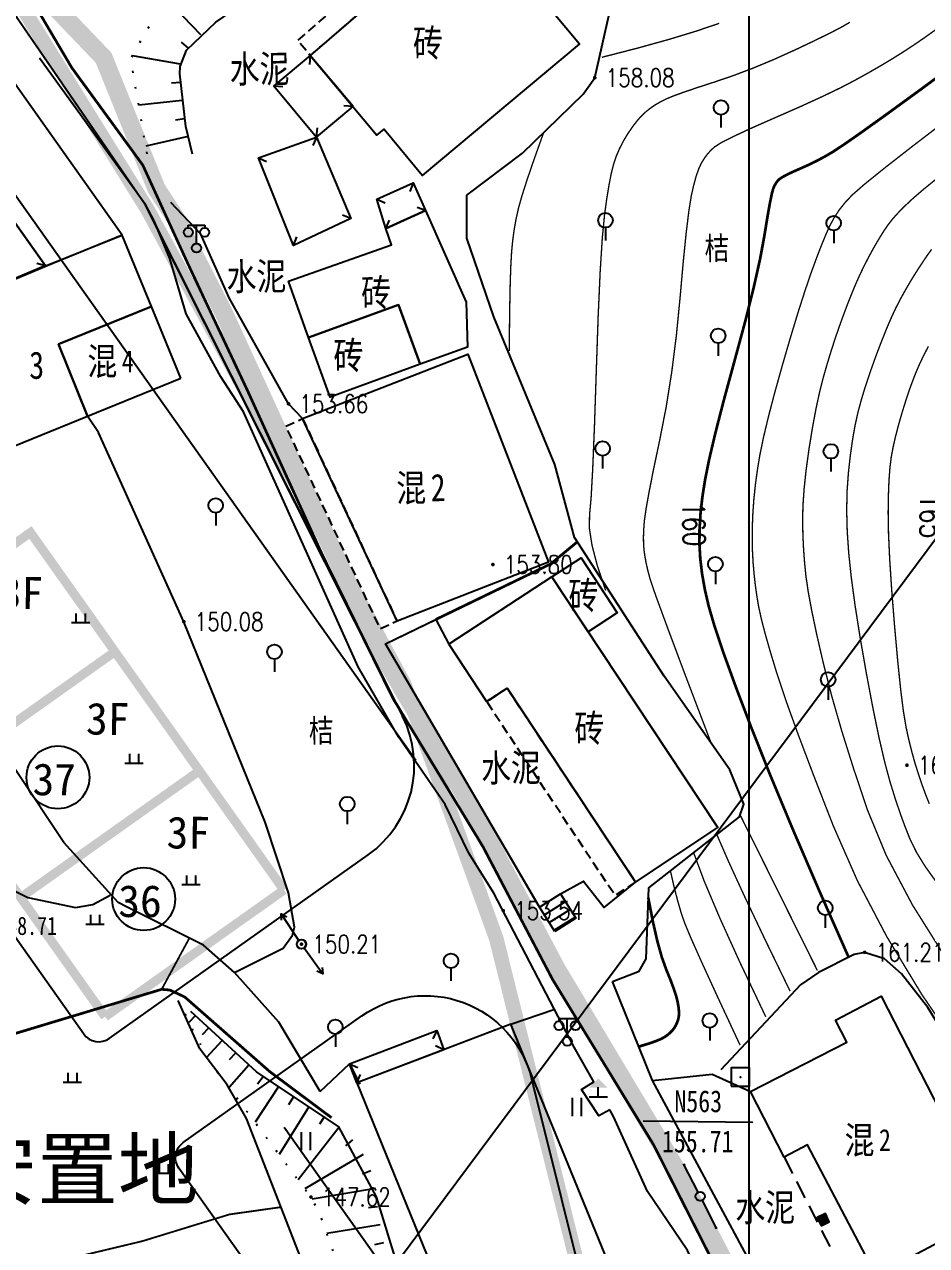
# Model space of a CAD drawing. Extents: x -809667 to 586099, y 3084146 to 3634412.
# Drawn here: x 381687.8 to 381737.2, y 3085624.1 to 3085690.9 of the extents above; entities that cross this region are included whole.
import ezdxf
from ezdxf.enums import TextEntityAlignment as Align

# ---------------------------------------------------------------- set-up
doc = ezdxf.new("R2010")
doc.units = 0
doc.header["$LTSCALE"] = 0.5
doc.header["$PDSIZE"] = 0.2
for name, pattern in [('X3', [5, 4, -1]), ('X32', [1.5, 1, -0.5]), ('X4', [1.6, 0, -1.6]), ('X5', [3, 2, -1]), ('X9', [10, 6, -2, 0, -2])]:
    doc.linetypes.add(name, pattern=pattern)
doc.layers.get('0').update_dxf_attribs({"linetype": 'CONTINUOUS'})
for name, color, linetype in [('dxt', 252, 'CONTINUOUS'), ('GCD', 252, 'CONTINUOUS'), ('KZD', 252, 'CONTINUOUS'), ('PUB_TITLE', 4, 'CONTINUOUS'), ('TX-图例', 7, 'CONTINUOUS'), ('XG-规划建筑', 7, 'CONTINUOUS'), ('平面线', 7, 'CONTINUOUS'), ('新测范围线', 1, 'CONTINUOUS')]:
    doc.layers.add(name, color=color, linetype=linetype)
doc.styles.add('DIMHT', font='simhei.ttf', dxfattribs={"width": 0.8})
doc.styles.add('DIMST', font='', dxfattribs={"width": 0.8})
doc.styles.add('HZ', font='', dxfattribs={"width": 0.8})
doc.styles.get("Standard").update_dxf_attribs({"font": 'rs.shx', "bigfont": 'hztxt.shx'})
doc.styles.add('宋体', font='')
doc.styles.get('DIMST').set_extended_font_data('SimSun')
doc.styles.get('HZ').set_extended_font_data('NSimSun')
doc.styles.get('宋体').set_extended_font_data('SimSun')
doc.linetypes.add('10421', pattern='A,2,[150,AAA.SHX,S=1,R=0,X=0,Y=1],1e-11', length=2)
doc.linetypes.add('10422', pattern='A,2,[150,AAA.SHX,S=1,R=0,X=0,Y=1],2,[177,AAA.SHX,S=1,R=0,X=0,Y=0.8],1e-09', length=4)
doc.linetypes.add('1161', pattern='A,0,[149,AAA.SHX,S=0.15,R=0,X=0,Y=0],-1.6', length=1.6)
doc.linetypes.add('443', pattern='A,5,[169,AAA.SHX,S=0.83,R=0,X=0,Y=0],5', length=10)
doc.linetypes.add('444', pattern='A,4.5,[145,AAA.SHX,S=1,R=0,X=0,Y=1],4.5,-0.5,[146,AAA.SHX,S=1,R=0,X=0,Y=0],-0.5', length=10)

# ---------------------------------------------------------------- blocks, each defined once
blk = doc.blocks.new('gc170')
at = {"linetype": 'Continuous'}
blk.add_circle((0, 0), 0.5, dxfattribs=at)
blk = doc.blocks.new('gc013b')
at = {"linetype": 'Continuous'}
blk.add_line((0.5, 0), (4, 0), dxfattribs=at)
at = {"linetype": 'Continuous', "flags": 128}
blk.add_lwpolyline([(3.39, 0.35), (4, 0), (3.39, -0.35)], dxfattribs=at)
blk = doc.blocks.new('gc013c')
at = {"linetype": 'Continuous'}
blk.add_line((0.5, 0), (4, 0), dxfattribs=at)
at = {"linetype": 'Continuous', "const_width": 0.15, "flags": 128}
blk.add_lwpolyline([(3.775, 0, 1), (3.925, 0, 1)], format="xyb", close=True, dxfattribs=at)
blk = doc.blocks.new('gc125')
at = {"color": 0}
blk.add_line((0, 0.8), (0, 2.2), dxfattribs=at)
blk.add_circle((0, 0), 0.8, dxfattribs=at)
blk = doc.blocks.new('gc097')
at = {"color": 0}
for p, q in [((-0.9, 2.2), (-0.9, 2.5)), ((-0.9, 2.5), (0.9, 2.5)), ((0, 0.5), (0, 2.5)), ((0.9, 2.5), (0.9, 2.2))]:
    blk.add_line(p, q, dxfattribs=at)
for centre in [(-0.9, 1.7), (0.9, 1.7), (0, 0)]:
    blk.add_circle(centre, 0.5, dxfattribs=at)
blk = doc.blocks.new('gc002')
at = {"linetype": 'Continuous'}
blk.add_hatch(color=256, dxfattribs=at).paths.add_polyline_path([(0.5, -0.5), (0.5, 0.5), (-0.5, 0.5), (-0.5, -0.5)])
blk.add_lwpolyline([(-0.5, -0.5), (0.5, -0.5), (0.5, 0.5), (-0.5, 0.5), (-0.5, -0.5)])
blk = doc.blocks.new('gc119')
at = {"color": 0}
for p, q in [((-1, 0), (1, 0)), ((-0.5, 1), (-0.5, 0)), ((0.5, 1), (0.5, 0))]:
    blk.add_line(p, q, dxfattribs=at)
blk = doc.blocks.new('gc025')
for p, q in [((-1, 0), (1, 0)), ((0, 0), (0, 1.04))]:
    blk.add_line(p, q)
blk.add_solid([(0, 2), (1, 1), (-1, 1)])
blk = doc.blocks.new('gc121')
at = {"color": 0}
for p, q in [((-0.5, -1), (-0.5, 1)), ((0.5, -1), (0.5, 1))]:
    blk.add_line(p, q, dxfattribs=at)
blk = doc.blocks.new('gc261')
blk.add_lwpolyline([(-1, -1), (1, -1), (1, 1), (-1, 1)], close=True)
blk.add_point((0, 0))
blk = doc.blocks.new('GC200')
at = {"color": 0, "linetype": 'Continuous', "const_width": 0.2, "flags": 128}
blk.add_lwpolyline([(-0.1, 0, 1), (0.1, 0, 1)], format="xyb", close=True, dxfattribs=at)

msp = doc.modelspace()

# ---------------------------------------------------------------- linework, layer by layer
at = {"color": 8, "linetype": 'X9', "const_width": 0.8}
for points in [[(381678.11, 3085720.709), (381688.717, 3085705.242), (381683.758, 3085698.203), (381694.557, 3085680.778), (381694.557, 3085680.778), (381699.128, 3085672.328), (381699.128, 3085672.328), (381708.618, 3085654.784), (381713.648, 3085640.868), (381714.596, 3085637.061)], [(381714.596, 3085637.061), (381722.021, 3085607.247), (381722.021, 3085607.247), (381722.021, 3085607.247), (381722.021, 3085607.247), (381722.021, 3085607.247), (381722.083, 3085606.999), (381724.11, 3085603.323), (381717.007, 3085598.584), (381714.295, 3085587.614), (381721.196, 3085580.038), (381728.734, 3085569.008), (381708.053, 3085554.491), (381688.612, 3085557.847), (381613.748, 3085663.416)]]:
    msp.add_lwpolyline(points, dxfattribs=at)
at = {"layer": 'dxt', "color": 252, "linetype": 'Continuous'}
for p, q in [((381697.469, 3085690.368, 153.278), (381695.538, 3085692.393, 153.278)), ((381696.786, 3085689.638, 153.278), (381696.402, 3085689.959, 153.278)), ((381696.343, 3085688.757, 153.278), (381693.718, 3085689.211, 153.278)), ((381703.459, 3085689.243), (381703.414, 3085688.745)), ((381696.352, 3085687.76, 153.278), (381695.854, 3085687.722, 153.278)), ((381701.461, 3085687.573), (381701.959, 3085687.529)), ((381696.441, 3085686.763, 153.278), (381694.067, 3085686.521, 153.278)), ((381705.801, 3085686.44), (381705.303, 3085686.484)), ((381696.573, 3085685.772, 153.278), (381696.079, 3085685.69, 153.278)), ((381703.803, 3085684.77), (381703.848, 3085685.268)), ((381696.767, 3085684.791, 153.278), (381694.454, 3085684.269, 153.278)), ((381703.803, 3085684.77), (381703.602, 3085684.313)), ((381700.615, 3085683.638), (381701.07, 3085683.432)), ((381709.1, 3085682.258), (381708.92, 3085681.791)), ((381707.099, 3085681.368), (381707.554, 3085681.161)), ((381709.776, 3085680.737), (381709.309, 3085680.917)), ((381705.69, 3085680.315), (381705.223, 3085680.494)), ((381707.591, 3085679.765), (381707.798, 3085680.22)), ((381702.532, 3085678.832), (381702.716, 3085679.297)), ((381688.96, 3085677.711), (381688.48, 3085677.85)), ((381716.019, 3085642.594, 0.723), (381717.168, 3085643.315, 0.723)), ((381716.019, 3085642.594), (381717.168, 3085643.315)), ((381716.285, 3085642.17, 0.723), (381717.434, 3085642.892, 0.723)), ((381716.285, 3085642.17), (381717.434, 3085642.892)), ((381717.168, 3085643.315, 0.723), (381718.007, 3085641.978, 0.723)), ((381716.858, 3085641.257, 0.723), (381716.019, 3085642.594, 0.723)), ((381716.55, 3085641.747, 0.723), (381717.7, 3085642.468, 0.723)), ((381716.55, 3085641.747), (381717.7, 3085642.468)), ((381716.816, 3085641.323), (381717.965, 3085642.045)), ((381716.816, 3085641.323, 0.723), (381717.966, 3085642.044, 0.723)), ((381697.16, 3085636.64, 147.314), (381696.807, 3085636.27, 147.314)), ((381697.887, 3085635.953, 147.314), (381697.545, 3085635.588, 147.314)), ((381710.384, 3085635.831), (381710.18, 3085635.375)), ((381698.62, 3085635.272, 147.314), (381697.782, 3085634.363, 147.314)), ((381710.784, 3085634.782), (381710.327, 3085634.986)), ((381699.358, 3085634.598, 147.314), (381699.022, 3085634.227, 147.314)), ((381700.102, 3085633.929, 147.314), (381699.024, 3085632.72, 147.314)), ((381705.612, 3085634.014), (381706.068, 3085633.809)), ((381706.011, 3085632.965), (381706.216, 3085633.421)), ((381701.701, 3085632.733, 147.314), (381700.448, 3085630.808, 147.314)), ((381700.872, 3085633.293, 147.314), (381700.578, 3085632.888, 147.314)), ((381702.542, 3085632.192, 147.314), (381702.274, 3085631.77, 147.314)), ((381703.389, 3085631.659, 147.314), (381701.763, 3085629.042, 147.314)), ((381704.234, 3085631.125, 147.314), (381703.957, 3085630.709, 147.314)), ((381705.045, 3085630.539, 147.314), (381702.789, 3085627.664, 147.314)), ((381705.77, 3085629.853, 147.314), (381705.394, 3085629.523, 147.314)), ((381706.356, 3085629.044, 147.314), (381703.167, 3085627.156, 147.314)), ((381706.783, 3085628.141, 147.314), (381706.313, 3085627.97, 147.314)), ((381707.036, 3085627.175, 147.314), (381703.557, 3085626.601, 147.314)), ((381707.143, 3085626.181, 147.314), (381706.646, 3085626.126, 147.314)), ((381707.28, 3085625.19, 147.314), (381704.36, 3085624.708, 147.314)), ((381707.469, 3085624.208, 147.314), (381706.981, 3085624.101, 147.314))]:
    msp.add_line(p, q, dxfattribs=at)
msp.add_lwpolyline([(381661.705, 3085560.704), (381978.444, 3085986.058)], dxfattribs=at)
at = {"layer": 'dxt', "linetype": 'X4', "flags": 128}
for points in [[(381694.52, 3085683.855), (381693.627, 3085689.062), (381695.521, 3085692.384), (381698.423, 3085695.096), (381704.276, 3085699.16), (381706.864, 3085700.681), (381714.041, 3085705.969)], [(381696.593, 3085636.738), (381697.83, 3085634.282), (381703.492, 3085626.714), (381703.925, 3085625.906), (381706.101, 3085619.847), (381709.764, 3085614.274), (381710.526, 3085612.71), (381711.932, 3085608.314), (381716.48, 3085600.01), (381717.548, 3085598.845), (381725.669, 3085596.17)]]:
    msp.add_lwpolyline(points, dxfattribs=at)
at = {"layer": 'dxt', "color": 252, "linetype": 'Continuous', "flags": 128}
for points in [[(381697.012, 3085683.822), (381696.65, 3085685.349), (381696.32, 3085688.231), (381696.325, 3085688.627), (381696.687, 3085689.518), (381698.286, 3085691.058), (381700.992, 3085692.914), (381709.851, 3085700.355), (381713.925, 3085703.061), (381715.81, 3085704.953)], [(381717.168, 3085643.315), (381718.007, 3085641.978)], [(381716.858, 3085641.257), (381716.019, 3085642.594)], [(381726.042, 3085597.109), (381722.209, 3085599.936), (381720.819, 3085601.197), (381720.748, 3085604.386), (381720.574, 3085604.718), (381717.834, 3085608.015), (381713.816, 3085612.373), (381710.962, 3085616.537), (381709.466, 3085619.008), (381707.091, 3085626.731), (381705.03, 3085630.551), (381700.509, 3085633.568), (381696.924, 3085636.867)]]:
    msp.add_lwpolyline(points, dxfattribs=at)
for points, elevation in [([(381711.647, 3085697.707), (381708.745, 3085695.202), (381709.437, 3085694.4), (381703.459, 3085689.243), (381707.114, 3085684.869), (381707.501, 3085685.193), (381709.609, 3085682.671), (381718.207, 3085689.857)], 153.255), ([(381705.801, 3085686.44), (381703.459, 3085689.243), (381701.461, 3085687.573), (381703.803, 3085684.77)], 153.255), ([(381681.827, 3085674.781), (381688.96, 3085677.711), (381683.039, 3085686.046), (381680.857, 3085688.871), (381677.487, 3085687.746)], 60.58), ([(381703.803, 3085684.77), (381705.69, 3085680.315), (381702.532, 3085678.832), (381700.615, 3085683.638)], 57.388), ([(381707.591, 3085679.765), (381707.099, 3085681.368), (381709.1, 3085682.258), (381709.776, 3085680.737)], 57.479), ([(381703.357, 3085673.783), (381702.268, 3085676.88), (381707.908, 3085678.864), (381707.591, 3085679.765), (381709.776, 3085680.737), (381712.005, 3085675.727), (381712.076, 3085673.265), (381709.475, 3085672.32), (381708.292, 3085675.576)], 57.479), ([(381681.827, 3085674.781), (381685.143, 3085666.989), (381691.258, 3085669.478), (381689.666, 3085673.432), (381694.763, 3085675.483), (381693.165, 3085679.403)], 60.58), ([(381716.694, 3085660.681), (381718.297, 3085661.724), (381720.262, 3085658.707), (381718.691, 3085657.666)], 58.239), ([(381716.694, 3085660.681), (381711.041, 3085656.989), (381713.122, 3085653.847), (381714.238, 3085654.586), (381721.272, 3085643.965), (381725.785, 3085646.954)], 58.239), ([(381740.855, 3085625.785), (381734.451, 3085622.424), (381730.702, 3085629.57), (381729.42, 3085628.897), (381727.582, 3085632.5), (381732.852, 3085635.189), (381732.231, 3085636.407), (381734.738, 3085637.707)], 59.711)]:
    msp.add_lwpolyline(points, close=True, dxfattribs=dict(at, elevation=elevation))
at = {"layer": 'dxt', "color": 252, "linetype": '10421', "flags": 128}
for points in [[(381712.04, 3085681.583), (381715.088, 3085683.877), (381718.406, 3085687.114), (381719.043, 3085688.018), (381719.858, 3085691.568), (381720.592, 3085693.525), (381721.844, 3085695.865)], [(381717.927, 3085662.834), (381716.859, 3085666.836), (381713.513, 3085674.927), (381712.034, 3085679.225), (381712.04, 3085681.583)], [(381720.006, 3085638.521), (381721.471, 3085639.09), (381721.855, 3085639.763), (381721.998, 3085643.642), (381726.972, 3085647.533), (381727.216, 3085648.222), (381726.442, 3085650.108), (381722.849, 3085655.234), (381717.927, 3085662.834)], [(381717.067, 3085598.47), (381708.276, 3085613.251), (381705.181, 3085617.926), (381704.693, 3085618.866), (381699.969, 3085631.021), (381698.913, 3085632.85), (381697.407, 3085634.839), (381696.229, 3085637.484)], [(381744.323, 3085580.083), (381744.432, 3085581.458), (381744.207, 3085583.099), (381743.883, 3085584.028), (381743.187, 3085585.268), (381739.758, 3085589.511), (381737.786, 3085592.393), (381733.589, 3085599.519), (381728.677, 3085606.834), (381726.539, 3085610.846), (381726.439, 3085612.311), (381727.523, 3085615.477), (381727.523, 3085615.477), (381727.002, 3085617.944), (381724.117, 3085623.79), (381721.936, 3085627.016), (381720.073, 3085631.125)]]:
    msp.add_lwpolyline(points, dxfattribs=at)
at = {"layer": 'dxt', "color": 252, "linetype": 'X32', "flags": 128}
for points, elevation in [([(381709.437, 3085694.4), (381703.459, 3085689.243), (381702.767, 3085690.045), (381708.745, 3085695.202), (381709.437, 3085694.4)], 153.255), ([(381714.238, 3085654.586), (381721.272, 3085643.965), (381720.156, 3085643.226), (381713.122, 3085653.847), (381714.238, 3085654.586)], 58.239)]:
    msp.add_lwpolyline(points, close=True, dxfattribs=dict(at, elevation=elevation))
at = {"layer": 'dxt', "color": 252, "linetype": 'X3', "const_width": 0.15, "flags": 128}
for points in [[(381686.738, 3085694.758), (381690.4, 3085688.56), (381694.287, 3085683.23), (381696.758, 3085677.826), (381700.011, 3085670.904), (381704.12, 3085661.891), (381707.987, 3085654.031), (381712.923, 3085645.894), (381716.727, 3085638.638), (381722.263, 3085629.579), (381727.146, 3085619.944), (381728.209, 3085617.181), (381728.209, 3085617.181)], [(381660.536, 3085627.595), (381695.32, 3085638.09)], [(381695.32, 3085638.09), (381695.766, 3085638.051), (381696.581, 3085637.671), (381701.239, 3085633.584), (381704.626, 3085631.056)]]:
    msp.add_lwpolyline(points, dxfattribs=at)
at = {"layer": 'dxt', "color": 252, "linetype": 'Continuous', "flags": 128}
for points, const_width in [([(381719.638, 3085659.933), (381719.189, 3085661.272), (381718.893, 3085662.405), (381718.749, 3085663.334), (381718.757, 3085664.056), (381718.843, 3085665.013), (381718.933, 3085666.644), (381719.027, 3085668.949), (381719.126, 3085671.928), (381719.229, 3085674.951), (381719.339, 3085677.39), (381719.456, 3085679.244), (381719.579, 3085680.514), (381719.705, 3085681.422), (381719.831, 3085682.189), (381719.956, 3085682.817), (381720.08, 3085683.304), (381720.222, 3085683.72), (381720.4, 3085684.136), (381720.614, 3085684.552), (381720.864, 3085684.966), (381721.129, 3085685.354), (381721.388, 3085685.687), (381721.641, 3085685.966), (381721.887, 3085686.191), (381722.137, 3085686.382), (381722.4, 3085686.556), (381722.676, 3085686.716), (381722.965, 3085686.859), (381723.352, 3085687.019), (381723.921, 3085687.226), (381724.673, 3085687.481), (381725.607, 3085687.784), (381726.652, 3085688.14), (381727.737, 3085688.552), (381728.863, 3085689.021), (381730.028, 3085689.547), (381731.104, 3085690.058), (381731.96, 3085690.478), (381732.596, 3085690.81), (381733.013, 3085691.052)], 0.075), ([(381719.436, 3085689.137), (381721.392, 3085689.64), (381723.114, 3085690.118), (381724.602, 3085690.57), (381725.856, 3085690.996)], 0.075), ([(381719.436, 3085689.137), (381721.392, 3085689.64), (381723.114, 3085690.118), (381724.602, 3085690.57), (381725.856, 3085690.996)], 0.075), ([(381732.964, 3085639.813), (381731.335, 3085643.501), (381729.903, 3085646.827), (381728.668, 3085649.791), (381727.63, 3085652.394), (381726.779, 3085654.628), (381726.104, 3085656.487), (381725.606, 3085657.97), (381725.283, 3085659.078), (381725.075, 3085659.981), (381724.921, 3085660.848), (381724.822, 3085661.681), (381724.776, 3085662.478), (381724.782, 3085663.283), (381724.835, 3085664.137), (381724.936, 3085665.04), (381725.084, 3085665.993), (381725.315, 3085667.134), (381725.661, 3085668.604), (381726.125, 3085670.402), (381726.704, 3085672.528), (381727.284, 3085674.672), (381727.749, 3085676.525), (381728.099, 3085678.087), (381728.334, 3085679.358), (381728.497, 3085680.363), (381728.633, 3085681.13), (381728.74, 3085681.659), (381728.82, 3085681.949), (381728.891, 3085682.11), (381728.973, 3085682.25), (381729.064, 3085682.37), (381729.166, 3085682.469), (381729.318, 3085682.572), (381729.56, 3085682.703), (381729.892, 3085682.861), (381730.314, 3085683.047), (381730.776, 3085683.254), (381731.225, 3085683.475), (381731.663, 3085683.71), (381732.089, 3085683.96), (381732.704, 3085684.365), (381733.707, 3085685.066), (381735.098, 3085686.064), (381736.878, 3085687.359), (381738.651, 3085688.668)], 0.15), ([(381739.173, 3085634.559), (381736.954, 3085637.812), (381735.038, 3085640.976), (381733.423, 3085644.051), (381732.111, 3085647.037), (381731.047, 3085649.766), (381730.175, 3085652.073), (381729.497, 3085653.955), (381729.012, 3085655.415), (381728.659, 3085656.576), (381728.377, 3085657.564), (381728.166, 3085658.38), (381728.025, 3085659.024), (381727.927, 3085659.592), (381727.843, 3085660.182), (381727.774, 3085660.794), (381727.719, 3085661.428), (381727.682, 3085662.085), (381727.667, 3085662.766), (381727.675, 3085663.471), (381727.705, 3085664.201), (381727.76, 3085664.953), (381727.842, 3085665.728), (381727.95, 3085666.525), (381728.086, 3085667.344), (381728.275, 3085668.275), (381728.544, 3085669.406), (381728.892, 3085670.738), (381729.32, 3085672.271), (381729.768, 3085673.808), (381730.176, 3085675.154), (381730.545, 3085676.309), (381730.874, 3085677.273), (381731.171, 3085678.089), (381731.445, 3085678.801), (381731.695, 3085679.41), (381731.922, 3085679.915), (381732.16, 3085680.36), (381732.443, 3085680.788), (381732.772, 3085681.2), (381733.146, 3085681.595), (381733.778, 3085682.15), (381734.88, 3085683.04), (381736.451, 3085684.267), (381738.492, 3085685.83)], 0.075), ([(381714.361, 3085673.054), (381714.377, 3085674.928), (381714.404, 3085676.452), (381714.44, 3085677.627), (381714.486, 3085678.454), (381714.547, 3085679.094), (381714.631, 3085679.71), (381714.737, 3085680.304), (381714.865, 3085680.874), (381715.055, 3085681.55), (381715.346, 3085682.458), (381715.737, 3085683.599), (381716.229, 3085684.972)], 0.075), ([(381738.302, 3085639.753), (381736.449, 3085642.703), (381735.01, 3085645.421), (381733.983, 3085647.907), (381733.217, 3085650.188), (381732.558, 3085652.288), (381732.007, 3085654.21), (381731.563, 3085655.951), (381731.21, 3085657.487), (381730.935, 3085658.792), (381730.735, 3085659.866), (381730.612, 3085660.709), (381730.537, 3085661.443), (381730.481, 3085662.192), (381730.445, 3085662.956), (381730.429, 3085663.734), (381730.446, 3085664.571), (381730.511, 3085665.51), (381730.622, 3085666.553), (381730.781, 3085667.699), (381730.966, 3085668.839), (381731.157, 3085669.867), (381731.354, 3085670.781), (381731.557, 3085671.582), (381731.766, 3085672.315), (381731.982, 3085673.024), (381732.203, 3085673.708), (381732.43, 3085674.369), (381732.658, 3085674.999), (381732.882, 3085675.595), (381733.104, 3085676.156), (381733.322, 3085676.681), (381733.548, 3085677.19), (381733.793, 3085677.7), (381734.056, 3085678.212), (381734.338, 3085678.726), (381734.619, 3085679.207), (381734.878, 3085679.621), (381735.116, 3085679.968), (381735.331, 3085680.248), (381735.557, 3085680.507), (381735.827, 3085680.789), (381736.14, 3085681.096), (381736.496, 3085681.428), (381737.074, 3085681.922), (381738.051, 3085682.716)], 0.075), ([(381737.733, 3085643.994), (381737.132, 3085644.835), (381736.662, 3085645.601), (381736.321, 3085646.292), (381736.046, 3085646.981), (381735.77, 3085647.737), (381735.493, 3085648.562), (381735.216, 3085649.455), (381734.927, 3085650.525), (381734.613, 3085651.878), (381734.275, 3085653.516), (381733.913, 3085655.438), (381733.572, 3085657.396), (381733.298, 3085659.142), (381733.091, 3085660.676), (381732.952, 3085661.999), (381732.872, 3085663.187), (381732.842, 3085664.317), (381732.865, 3085665.388), (381732.938, 3085666.402), (381733.044, 3085667.344), (381733.165, 3085668.2), (381733.301, 3085668.97), (381733.451, 3085669.655), (381733.63, 3085670.325), (381733.849, 3085671.054), (381734.11, 3085671.84), (381734.411, 3085672.686), (381734.723, 3085673.512), (381735.015, 3085674.241), (381735.286, 3085674.874), (381735.536, 3085675.41), (381735.793, 3085675.908), (381736.082, 3085676.429), (381736.402, 3085676.972), (381736.755, 3085677.537), (381737.124, 3085678.095), (381737.493, 3085678.618)], 0.075), ([(381737.369, 3085648.255), (381737.181, 3085648.72), (381736.985, 3085649.253), (381736.78, 3085649.854), (381736.579, 3085650.493), (381736.398, 3085651.142), (381736.235, 3085651.8), (381736.09, 3085652.469), (381735.949, 3085653.319), (381735.798, 3085654.526), (381735.636, 3085656.087), (381735.464, 3085658.003), (381735.308, 3085659.961), (381735.198, 3085661.645), (381735.134, 3085663.056), (381735.114, 3085664.193), (381735.127, 3085665.132), (381735.159, 3085665.949), (381735.21, 3085666.643), (381735.28, 3085667.215), (381735.379, 3085667.755), (381735.515, 3085668.357), (381735.687, 3085669.02), (381735.897, 3085669.744), (381736.123, 3085670.466), (381736.347, 3085671.12), (381736.568, 3085671.708), (381736.787, 3085672.229), (381737.028, 3085672.741), (381737.318, 3085673.305)], 0.075), ([(381725.729, 3085646.566), (381726.374, 3085645.082), (381727.257, 3085643.159), (381728.379, 3085640.796), (381729.74, 3085637.994)], 0.075), ([(381724.458, 3085645.572), (381725.038, 3085644.016), (381725.89, 3085642), (381727.014, 3085639.523), (381728.41, 3085636.585)], 0.075), ([(381723.187, 3085644.578), (381723.382, 3085643.725), (381723.575, 3085642.971), (381723.766, 3085642.313), (381723.955, 3085641.754), (381724.287, 3085640.951), (381724.906, 3085639.562), (381725.811, 3085637.589), (381727.004, 3085635.03)], 0.075), ([(381721.451, 3085634.952), (381721.953, 3085635.102), (381722.361, 3085635.242), (381722.674, 3085635.371), (381722.892, 3085635.49), (381723.052, 3085635.607), (381723.191, 3085635.729), (381723.31, 3085635.857), (381723.408, 3085635.991), (381723.488, 3085636.128), (381723.553, 3085636.267), (381723.604, 3085636.408), (381723.639, 3085636.55), (381723.656, 3085636.711), (381723.653, 3085636.903), (381723.63, 3085637.129), (381723.586, 3085637.388), (381723.508, 3085637.703), (381723.38, 3085638.099), (381723.202, 3085638.576), (381722.974, 3085639.133), (381722.722, 3085639.83), (381722.471, 3085640.726), (381722.222, 3085641.821), (381721.973, 3085643.116)], 0.15), ([(381695.32, 3085638.09), (381696.857, 3085640.929)], 0.1), ([(381668.026, 3085616.776), (381673.368, 3085618.224), (381688.765, 3085622.984), (381694.263, 3085624.297), (381699.035, 3085625.762), (381701.887, 3085626.164)], 0.1)]:
    msp.add_lwpolyline(points, dxfattribs=dict(at, const_width=const_width))
at = {"layer": 'dxt', "color": 252, "linetype": 'Continuous'}
for points, const_width in [([(381719.638, 3085659.933), (381719.189, 3085661.272), (381718.893, 3085662.405), (381718.749, 3085663.334), (381718.757, 3085664.056), (381718.843, 3085665.013), (381718.933, 3085666.644), (381719.027, 3085668.949), (381719.126, 3085671.928), (381719.229, 3085674.951), (381719.339, 3085677.39), (381719.456, 3085679.244), (381719.579, 3085680.514), (381719.705, 3085681.422), (381719.831, 3085682.189), (381719.956, 3085682.817), (381720.08, 3085683.304), (381720.222, 3085683.72), (381720.4, 3085684.136), (381720.614, 3085684.552), (381720.864, 3085684.966), (381721.129, 3085685.354), (381721.388, 3085685.687), (381721.641, 3085685.966), (381721.887, 3085686.191), (381722.137, 3085686.382), (381722.4, 3085686.556), (381722.676, 3085686.716), (381722.965, 3085686.859), (381723.352, 3085687.019), (381723.921, 3085687.226), (381724.673, 3085687.481), (381725.607, 3085687.784), (381726.652, 3085688.14), (381727.737, 3085688.552), (381728.863, 3085689.021), (381730.028, 3085689.547), (381731.104, 3085690.058), (381731.96, 3085690.478), (381732.596, 3085690.81), (381733.013, 3085691.052)], 0.075), ([(381725.395, 3085651.633), (381724.031, 3085655.221), (381723.023, 3085657.909), (381722.368, 3085659.695), (381722.068, 3085660.581), (381721.956, 3085661.004), (381721.865, 3085661.401), (381721.794, 3085661.773), (381721.745, 3085662.121), (381721.716, 3085662.473), (381721.71, 3085662.863), (381721.725, 3085663.288), (381721.761, 3085663.75), (381721.85, 3085664.387), (381722.02, 3085665.342), (381722.272, 3085666.612), (381722.606, 3085668.199), (381722.957, 3085669.995), (381723.259, 3085671.892), (381723.512, 3085673.892), (381723.718, 3085675.993), (381723.892, 3085677.954), (381724.052, 3085679.531), (381724.198, 3085680.725), (381724.329, 3085681.536), (381724.457, 3085682.111), (381724.59, 3085682.6), (381724.728, 3085683.002), (381724.872, 3085683.317), (381725.027, 3085683.576), (381725.198, 3085683.813), (381725.386, 3085684.026), (381725.59, 3085684.217), (381725.958, 3085684.452), (381726.638, 3085684.799), (381727.628, 3085685.259), (381728.93, 3085685.832), (381730.295, 3085686.431), (381731.477, 3085686.971), (381732.474, 3085687.451), (381733.286, 3085687.872), (381733.991, 3085688.262), (381734.664, 3085688.648), (381735.306, 3085689.032), (381735.915, 3085689.413), (381736.52, 3085689.809), (381737.146, 3085690.239), (381737.795, 3085690.703)], 0.075), ([(381725.395, 3085651.633), (381724.031, 3085655.221), (381723.023, 3085657.909), (381722.368, 3085659.695), (381722.068, 3085660.581), (381721.956, 3085661.004), (381721.865, 3085661.401), (381721.794, 3085661.773), (381721.745, 3085662.121), (381721.716, 3085662.473), (381721.71, 3085662.863), (381721.725, 3085663.288), (381721.761, 3085663.75), (381721.85, 3085664.387), (381722.02, 3085665.342), (381722.272, 3085666.612), (381722.606, 3085668.199), (381722.957, 3085669.995), (381723.259, 3085671.892), (381723.512, 3085673.892), (381723.718, 3085675.993), (381723.892, 3085677.954), (381724.052, 3085679.531), (381724.198, 3085680.725), (381724.329, 3085681.536), (381724.457, 3085682.111), (381724.59, 3085682.6), (381724.728, 3085683.002), (381724.872, 3085683.317), (381725.027, 3085683.576), (381725.198, 3085683.813), (381725.386, 3085684.026), (381725.59, 3085684.217), (381725.958, 3085684.452), (381726.638, 3085684.799), (381727.628, 3085685.259), (381728.93, 3085685.832), (381730.295, 3085686.431), (381731.477, 3085686.971), (381732.474, 3085687.451), (381733.286, 3085687.872), (381733.991, 3085688.262), (381734.664, 3085688.648), (381735.306, 3085689.032), (381735.915, 3085689.413), (381736.52, 3085689.809), (381737.146, 3085690.239), (381737.795, 3085690.703)], 0.075), ([(381732.964, 3085639.813), (381731.335, 3085643.501), (381729.903, 3085646.827), (381728.668, 3085649.791), (381727.63, 3085652.394), (381726.779, 3085654.628), (381726.104, 3085656.487), (381725.606, 3085657.97), (381725.283, 3085659.078), (381725.075, 3085659.981), (381724.921, 3085660.848), (381724.822, 3085661.681), (381724.776, 3085662.478), (381724.782, 3085663.283), (381724.835, 3085664.137), (381724.936, 3085665.04), (381725.084, 3085665.993), (381725.315, 3085667.134), (381725.661, 3085668.604), (381726.125, 3085670.402), (381726.704, 3085672.528), (381727.284, 3085674.672), (381727.749, 3085676.525), (381728.099, 3085678.087), (381728.334, 3085679.358), (381728.497, 3085680.363), (381728.633, 3085681.13), (381728.74, 3085681.659), (381728.82, 3085681.949), (381728.891, 3085682.11), (381728.973, 3085682.25), (381729.064, 3085682.37), (381729.166, 3085682.469), (381729.318, 3085682.572), (381729.56, 3085682.703), (381729.892, 3085682.861), (381730.314, 3085683.047), (381730.776, 3085683.254), (381731.225, 3085683.475), (381731.663, 3085683.71), (381732.089, 3085683.96), (381732.704, 3085684.365), (381733.707, 3085685.066), (381735.098, 3085686.064), (381736.878, 3085687.359), (381738.651, 3085688.668)], 0.15), ([(381739.173, 3085634.559), (381736.954, 3085637.812), (381735.038, 3085640.976), (381733.423, 3085644.051), (381732.111, 3085647.037), (381731.047, 3085649.766), (381730.175, 3085652.073), (381729.497, 3085653.955), (381729.012, 3085655.415), (381728.659, 3085656.576), (381728.377, 3085657.564), (381728.166, 3085658.38), (381728.025, 3085659.024), (381727.927, 3085659.592), (381727.843, 3085660.182), (381727.774, 3085660.794), (381727.719, 3085661.428), (381727.682, 3085662.085), (381727.667, 3085662.766), (381727.675, 3085663.471), (381727.705, 3085664.201), (381727.76, 3085664.953), (381727.842, 3085665.728), (381727.95, 3085666.525), (381728.086, 3085667.344), (381728.275, 3085668.275), (381728.544, 3085669.406), (381728.892, 3085670.738), (381729.32, 3085672.271), (381729.768, 3085673.808), (381730.176, 3085675.154), (381730.545, 3085676.309), (381730.874, 3085677.273), (381731.171, 3085678.089), (381731.445, 3085678.801), (381731.695, 3085679.41), (381731.922, 3085679.915), (381732.16, 3085680.36), (381732.443, 3085680.788), (381732.772, 3085681.2), (381733.146, 3085681.595), (381733.778, 3085682.15), (381734.88, 3085683.04), (381736.451, 3085684.267), (381738.492, 3085685.83)], 0.075), ([(381738.302, 3085639.753), (381736.449, 3085642.703), (381735.01, 3085645.421), (381733.983, 3085647.907), (381733.217, 3085650.188), (381732.558, 3085652.288), (381732.007, 3085654.21), (381731.563, 3085655.951), (381731.21, 3085657.487), (381730.935, 3085658.792), (381730.735, 3085659.866), (381730.612, 3085660.709), (381730.537, 3085661.443), (381730.481, 3085662.192), (381730.445, 3085662.956), (381730.429, 3085663.734), (381730.446, 3085664.571), (381730.511, 3085665.51), (381730.622, 3085666.553), (381730.781, 3085667.699), (381730.966, 3085668.839), (381731.157, 3085669.867), (381731.354, 3085670.781), (381731.557, 3085671.582), (381731.766, 3085672.315), (381731.982, 3085673.024), (381732.203, 3085673.708), (381732.43, 3085674.369), (381732.658, 3085674.999), (381732.882, 3085675.595), (381733.104, 3085676.156), (381733.322, 3085676.681), (381733.548, 3085677.19), (381733.793, 3085677.7), (381734.056, 3085678.212), (381734.338, 3085678.726), (381734.619, 3085679.207), (381734.878, 3085679.621), (381735.116, 3085679.968), (381735.331, 3085680.248), (381735.557, 3085680.507), (381735.827, 3085680.789), (381736.14, 3085681.096), (381736.496, 3085681.428), (381737.074, 3085681.922), (381738.051, 3085682.716)], 0.075), ([(381737.733, 3085643.994), (381737.132, 3085644.835), (381736.662, 3085645.601), (381736.321, 3085646.292), (381736.046, 3085646.981), (381735.77, 3085647.737), (381735.493, 3085648.562), (381735.216, 3085649.455), (381734.927, 3085650.525), (381734.613, 3085651.878), (381734.275, 3085653.516), (381733.913, 3085655.438), (381733.572, 3085657.396), (381733.298, 3085659.142), (381733.091, 3085660.676), (381732.952, 3085661.999), (381732.872, 3085663.187), (381732.842, 3085664.317), (381732.865, 3085665.388), (381732.938, 3085666.402), (381733.044, 3085667.344), (381733.165, 3085668.2), (381733.301, 3085668.97), (381733.451, 3085669.655), (381733.63, 3085670.325), (381733.849, 3085671.054), (381734.11, 3085671.84), (381734.411, 3085672.686), (381734.723, 3085673.512), (381735.015, 3085674.241), (381735.286, 3085674.874), (381735.536, 3085675.41), (381735.793, 3085675.908), (381736.082, 3085676.429), (381736.402, 3085676.972), (381736.755, 3085677.537), (381737.124, 3085678.095), (381737.493, 3085678.618)], 0.075), ([(381735.28, 3085667.215), (381735.379, 3085667.755), (381735.515, 3085668.357), (381735.687, 3085669.02), (381735.897, 3085669.744), (381736.123, 3085670.466), (381736.347, 3085671.12), (381736.568, 3085671.708), (381736.787, 3085672.229), (381737.028, 3085672.741), (381737.318, 3085673.305)], 0.075), ([(381737.369, 3085648.255), (381737.181, 3085648.72), (381736.985, 3085649.253), (381736.78, 3085649.854), (381736.579, 3085650.493), (381736.398, 3085651.142), (381736.235, 3085651.8), (381736.09, 3085652.469), (381735.949, 3085653.319), (381735.798, 3085654.526), (381735.636, 3085656.087), (381735.464, 3085658.003), (381735.308, 3085659.961), (381735.198, 3085661.645), (381735.134, 3085663.056), (381735.114, 3085664.193), (381735.127, 3085665.132), (381735.159, 3085665.949), (381735.21, 3085666.643), (381735.28, 3085667.215)], 0.075), ([(381731.238, 3085639.12), (381727.03, 3085647.593)], 0.075)]:
    msp.add_lwpolyline(points, dxfattribs=dict(at, const_width=const_width))
at = {"layer": 'dxt', "color": 252, "linetype": '10421'}
for points in [[(381719.862, 3085631.498), (381719.259, 3085631.156), (381718.321, 3085632.605), (381718.994, 3085633.027), (381717.914, 3085634.929), (381713.52, 3085643.351), (381712.147, 3085645.543), (381710.851, 3085648.207), (381708.284, 3085651.922), (381706.08, 3085655.75), (381699.8, 3085669.72), (381698.56, 3085671.628), (381696.654, 3085675.082), (381695.762, 3085678.121), (381694.918, 3085680.18), (381694.447, 3085681.038), (381688.627, 3085689.096)], [(381699.309, 3085639.007), (381701.966, 3085640.349), (381702.492, 3085641.055), (381702.599, 3085641.498), (381702.27, 3085643.377), (381700.987, 3085647.251), (381696.533, 3085658.225), (381691.86, 3085668.594), (381691.258, 3085669.478)], [(381720.073, 3085631.125), (381719.862, 3085631.498)]]:
    msp.add_lwpolyline(points, dxfattribs=at)
at = {"layer": 'dxt', "color": 252, "linetype": 'Continuous', "flags": 128}
for points in [[(381688.96, 3085677.711), (381693.165, 3085679.403), (381686.633, 3085688.598), (381683.039, 3085686.046)], [(381696.362, 3085671.562), (381694.763, 3085675.483), (381689.666, 3085673.432), (381691.256, 3085669.481)], [(381708.213, 3085658.253), (381703.042, 3085669.355), (381712.087, 3085672.869), (381716.513, 3085661.477), (381708.213, 3085658.253)], [(381706.011, 3085632.965), (381711.216, 3085620.178), (381712.108, 3085620.317), (381719.261, 3085608.947), (381721.331, 3085608.091), (381724.807, 3085609.401), (381723.878, 3085612.681), (381723.122, 3085615.501), (381721.591, 3085618.731), (381714.444, 3085636.175)], [(381706.011, 3085632.965), (381705.612, 3085634.014), (381710.384, 3085635.831), (381710.784, 3085634.782)]]:
    msp.add_lwpolyline(points, close=True, dxfattribs=at)
at = {"layer": 'dxt', "color": 252, "linetype": '10421', "elevation": 146.9, "flags": 128}
for points in [[(381693.396, 3085642.614), (381692.928, 3085642.849), (381689.968, 3085646.129), (381684.895, 3085653.707), (381680.073, 3085661.612), (381677.386, 3085666.162), (381675.876, 3085670.302), (381674.526, 3085671.973), (381673.003, 3085673.013), (381667.074, 3085675.939), (381665.247, 3085677.133), (381661.748, 3085680.613), (381656.677, 3085684.278), (381654.883, 3085686.057)], [(381704, 3085632.498), (381701.741, 3085636.29), (381699.309, 3085639.007), (381697.607, 3085640.507), (381693.396, 3085642.614)]]:
    msp.add_lwpolyline(points, dxfattribs=at)
at = {"layer": 'dxt', "color": 252, "linetype": '10422', "flags": 128}
for points in [[(381697.457, 3085679.457), (381695.817, 3085681.177)], [(381703.042, 3085669.355), (381702.265, 3085670.16), (381699.024, 3085675.954), (381697.457, 3085679.457)], [(381707.584, 3085657.016), (381716.625, 3085661.387), (381718.042, 3085662.574)], [(381716.019, 3085642.594), (381707.584, 3085657.016)], [(381753.557, 3085605.481), (381752.225, 3085606.262), (381751.187, 3085608.129), (381750.012, 3085612.383), (381745.383, 3085618.277), (381741.523, 3085624.584), (381740.514, 3085631.823), (381737.285, 3085637.098), (381735.854, 3085638.931), (381734.905, 3085639.765), (381733.826, 3085640.115), (381733.26, 3085639.994), (381731.307, 3085639.01), (381730.31, 3085638.332), (381725.952, 3085633.677)], [(381730.317, 3085617.259), (381727.889, 3085622.547), (381722.209, 3085633.096), (381720.006, 3085638.521)]]:
    msp.add_lwpolyline(points, dxfattribs=at)
at = {"layer": 'dxt', "color": 252, "linetype": '443', "const_width": 0.15, "flags": 128}
for points in [[(381678.84, 3085673.447), (381688.96, 3085677.711)], [(381710.34, 3085658.348), (381716.625, 3085661.387), (381718.083, 3085662.593)]]:
    msp.add_lwpolyline(points, dxfattribs=at)
at = {"layer": 'dxt', "color": 252, "linetype": 'Continuous', "elevation": 153.077, "flags": 128}
msp.add_lwpolyline([(381709.475, 3085672.32), (381704.541, 3085670.527), (381703.357, 3085673.783), (381708.292, 3085675.576), (381709.475, 3085672.32)], dxfattribs=at)
at = {"layer": 'dxt', "color": 252, "linetype": 'X32', "flags": 128}
msp.add_lwpolyline([(381703.042, 3085669.355), (381708.213, 3085658.253), (381707.301, 3085657.828), (381702.13, 3085668.93)], close=True, dxfattribs=at)
at = {"layer": 'dxt', "color": 252, "linetype": '10421', "elevation": 147.11}
msp.add_lwpolyline([(381654.883, 3085665.39), (381658.451, 3085660.432), (381660.321, 3085658.729), (381660.975, 3085657.115), (381662.113, 3085655.916), (381663.72, 3085655.135), (381665.717, 3085655.032), (381666.68, 3085654.757), (381675.413, 3085650.452), (381683.057, 3085645.569), (381687.982, 3085643.119), (381690.593, 3085642.578), (381691.554, 3085642.735), (381692.499, 3085643.241)], dxfattribs=at)
at = {"layer": 'dxt', "color": 252, "linetype": '444', "flags": 128}
for points in [[(381715.997, 3085642.631), (381707.584, 3085657.016), (381710.338, 3085658.347), (381711.041, 3085656.989)], [(381717.168, 3085643.315), (381718.431, 3085644.022), (381719.552, 3085642.577), (381721.272, 3085643.965)]]:
    msp.add_lwpolyline(points, dxfattribs=at)
at = {"layer": 'dxt', "linetype": 'Continuous', "flags": 128}
msp.add_lwpolyline([(381716.858, 3085641.257), (381716.019, 3085642.594), (381717.168, 3085643.315), (381718.007, 3085641.978)], close=True, dxfattribs=at)
at = {"layer": 'dxt', "color": 252, "linetype": '1161', "flags": 128}
msp.add_lwpolyline([(381714.444, 3085636.175), (381716.809, 3085636.992)], dxfattribs=at)
for points, elevation in [([(381703.995, 3085632.499), (381705.612, 3085634.014), (381706.177, 3085632.899)], 146.9), ([(381722.204, 3085633.098), (381725.472, 3085633.435), (381727.582, 3085632.5)], 154.091)]:
    msp.add_lwpolyline(points, dxfattribs=dict(at, elevation=elevation))
at = {"layer": 'dxt', "color": 252, "linetype": 'X5', "elevation": 59.711, "flags": 128}
msp.add_lwpolyline([(381729.42, 3085628.897), (381733.075, 3085621.714), (381734.451, 3085622.424)], dxfattribs=at)
at = {"layer": 'KZD', "color": 8, "linetype": 'Continuous'}
msp.add_line((381721.699, 3085630.888), (381727.699, 3085630.814), dxfattribs=at)
at = {"layer": 'PUB_TITLE', "linetype": 'Continuous'}
msp.add_lwpolyline([(381727.482, 3085571.553), (382147.982, 3085571.553), (382147.982, 3085868.553), (381727.482, 3085868.553)], close=True, dxfattribs=at)
at = {"layer": 'XG-规划建筑', "color": 8, "linetype": 'ByBlock', "lineweight": -2, "const_width": 0.5}
for points in [[(381678.344, 3085656.17), (381682.97, 3085649.643), (381692.76, 3085656.583), (381688.134, 3085663.109)], [(381682.97, 3085649.643), (381687.596, 3085643.116), (381697.386, 3085650.056), (381692.76, 3085656.583)]]:
    msp.add_lwpolyline(points, close=True, dxfattribs=at)
for points in [[(381702.013, 3085643.529), (381697.386, 3085650.056)], [(381692.223, 3085636.59), (381702.013, 3085643.529)], [(381692.223, 3085636.59), (381687.596, 3085643.116)]]:
    msp.add_lwpolyline(points, dxfattribs=at)
at = {"layer": '平面线', "color": 8, "linetype": 'ByBlock', "lineweight": -2}
for p, q in [((381694.438, 3085681.036), (381686.485, 3085692.639)), ((381694.438, 3085681.036), (381708.517, 3085653.042)), ((381691.057, 3085635.641), (381659.216, 3085680.562)), ((381692.451, 3085635.403), (381706.626, 3085645.451))]:
    msp.add_line(p, q, dxfattribs=at)
for points in [[(381709.24, 3085650.626), (381677.787, 3085694.999)], [(381707.551, 3085654.962), (381694.438, 3085681.036), (381686.485, 3085692.639)], [(381722.278, 3085601.97), (381702.038, 3085630.525)]]:
    msp.add_lwpolyline(points, dxfattribs=at)
msp.add_lwpolyline([(381725.26, 3085601.377), (381725.26, 3085601.377, -0.41633), (381724.656, 3085596.813), (381723.059, 3085595.68, -0.414214), (381718.876, 3085596.393), (381696.261, 3085628.298, -0.414214), (381696.499, 3085629.692), (381706.292, 3085636.634, -0.528124), (381715.584, 3085633.188), (381722.126, 3085606.895)], format="xyb", dxfattribs=at)
for centre in [(381689.638, 3085649.699), (381694.334, 3085643.033)]:
    msp.add_circle(centre, 1.721, dxfattribs=at)
for centre, radius, start, end in [((381703.156, 3085650.346), 6, 305.32991, 26.69836), ((381691.873, 3085636.219), 1, 215.32991, 305.32991)]:
    msp.add_arc(centre, radius, start, end, dxfattribs=at)
at = {"layer": '新测范围线', "color": 252, "const_width": 1, "flags": 128}
msp.add_lwpolyline([(381729.387, 3085616.912), (381723.411, 3085628.409), (381716.929, 3085639.244), (381711.907, 3085648.736), (381707.054, 3085657.053), (381703.629, 3085664.411), (381698.706, 3085675.169), (381696.035, 3085680.409), (381695.04, 3085681.933), (381692.139, 3085689.108), (381686.738, 3085694.758)], dxfattribs=at)

# ---------------------------------------------------------------- block references
at = {"layer": 'dxt', "color": 8, "linetype": 'Continuous', "xscale": 0.5, "yscale": 0.5, "rotation": 180}
for p in [(381725.957, 3085686.383, 1.223), (381719.629, 3085680.209, 1.224), (381732.131, 3085680.056, 1.223), (381725.803, 3085673.882, 1.223), (381719.476, 3085667.707, 1.223), (381731.978, 3085667.554, 1.223), (381698.279, 3085664.591, 1.224), (381725.65, 3085661.38, 1.223), (381701.498, 3085656.574, 1.224), (381731.824, 3085655.053, 1.223), (381705.488, 3085648.241, 1.224), (381731.671, 3085642.552, 1.223), (381711.167, 3085639.65, 1.223), (381725.344, 3085636.378, 1.223), (381704.834, 3085636.034, 1.224)]:
    msp.add_blockref('gc125', p, dxfattribs=at)
at = {"layer": 'dxt', "color": 8, "linetype": 'Continuous', "xscale": 0.5, "yscale": 0.5}
for name, p in [('gc097', (381697.227, 3085678.695)), ('gc119', (381690.876, 3085658.172)), ('gc119', (381693.802, 3085650.48)), ('gc119', (381696.925, 3085643.827)), ('gc119', (381691.668, 3085641.661)), ('gc097', (381717.536, 3085635.246)), ('gc119', (381690.425, 3085633.013)), ('gc121', (381718.074, 3085631.644)), ('gc121', (381703.229, 3085629.774)), ('gc119', (381695.425, 3085628.013))]:
    msp.add_blockref(name, p, dxfattribs=at)
at = {"layer": 'dxt', "color": 252, "linetype": 'Continuous'}
for name, p, xscale, yscale, rotation in [('gc013b', (381702.979, 3085640.562), 0.5, 0.5, 124.016431024962), ('gc013b', (381702.974, 3085640.564, 0.724), 0.5000000001554205, 0.5000000001554205, 305.7038851155477), ('gc013c', (381724.817, 3085626.751, 0.723), 0.499999999820996, 0.499999999820996, 117.0316989763884), ('gc013c', (381724.817, 3085626.751, 0.723), 0.49999999990508, 0.49999999990508, 296.7720873995908)]:
    msp.add_blockref(name, p, dxfattribs=dict(at, xscale=xscale, yscale=yscale, rotation=rotation))
at = {"layer": 'dxt', "color": 252, "linetype": 'Continuous', "xscale": 0.5, "yscale": 0.5}
for name, p in [('gc170', (381702.974, 3085640.564, 0.724)), ('gc170', (381702.979, 3085640.562)), ('gc025', (381719.235, 3085632.202)), ('gc170', (381724.817, 3085626.751, 0.723))]:
    msp.add_blockref(name, p, dxfattribs=at)
at = {"layer": 'dxt', "color": 252, "linetype": 'Continuous', "xscale": 0.5, "yscale": 0.5, "zscale": 0.5, "rotation": 25.41088193477662}
msp.add_blockref('gc002', (381731.558, 3085625.478, 59.711), dxfattribs=at)
at = {"layer": 'GCD', "color": 8, "linetype": 'Continuous'}
ref = msp.add_blockref('GC200', (381719.043, 3085688.018, 158.084), dxfattribs=dict(at, xscale=0.5, yscale=0.5, zscale=0.5))
ref.add_attrib('height', '158.08', dxfattribs={"linetype": 'Continuous', "height": 1, "width": 0.8}).set_placement((381719.643, 3085688.018, 158.084), align=Align.MIDDLE_LEFT)
ref = msp.add_blockref('GC200', (381702.265, 3085670.16, 153.665), dxfattribs=dict(at, xscale=0.5, yscale=0.5, zscale=0.5))
ref.add_attrib('height', '153.66', dxfattribs={"linetype": 'Continuous', "height": 1, "width": 0.8}).set_placement((381702.865, 3085670.16, 153.665), align=Align.MIDDLE_LEFT)
ref = msp.add_blockref('GC200', (381713.464, 3085661.355, 153.804), dxfattribs=dict(at, xscale=0.5, yscale=0.5, zscale=0.5))
ref.add_attrib('height', '153.80', dxfattribs={"linetype": 'Continuous', "height": 1, "width": 0.8}).set_placement((381714.064, 3085661.355, 153.804), align=Align.MIDDLE_LEFT)
ref = msp.add_blockref('GC200', (381696.533, 3085658.225, 150.085), dxfattribs=dict(at, xscale=0.5, yscale=0.5, zscale=0.5))
ref.add_attrib('height', '150.08', dxfattribs={"linetype": 'Continuous', "height": 1, "width": 0.8}).set_placement((381697.133, 3085658.225, 150.085), align=Align.MIDDLE_LEFT)
ref = msp.add_blockref('GC200', (381736.145, 3085650.364, 163.709), dxfattribs=dict(at, xscale=0.5, yscale=0.5, zscale=0.5))
ref.add_attrib('height', '163.71', dxfattribs={"linetype": 'Continuous', "height": 1, "width": 0.8}).set_placement((381736.745, 3085650.364, 163.709), align=Align.MIDDLE_LEFT)
ref = msp.add_blockref('GC200', (381714.034, 3085642.397, 153.544), dxfattribs=dict(at, xscale=0.5, yscale=0.5, zscale=0.5))
ref.add_attrib('height', '153.54', dxfattribs={"linetype": 'Continuous', "height": 1, "width": 0.8}).set_placement((381714.634, 3085642.397, 153.544), align=Align.MIDDLE_LEFT)
ref = msp.add_blockref('GC200', (381685.719, 3085641.568, 148.71), dxfattribs=dict(at, xscale=0.5, yscale=0.5, zscale=0.5))
ref.add_attrib('height', '148.71', dxfattribs={"linetype": 'Continuous', "height": 1, "style": 'HZ', "width": 0.8}).set_placement((381686.319, 3085641.568, 148.71), align=Align.MIDDLE_LEFT)
ref = msp.add_blockref('GC200', (381702.979, 3085640.562, 150.214), dxfattribs=dict(at, xscale=0.5, yscale=0.5, zscale=0.5))
ref.add_attrib('height', '150.21', dxfattribs={"linetype": 'Continuous', "height": 1, "width": 0.8}).set_placement((381703.579, 3085640.562, 150.214), align=Align.MIDDLE_LEFT)
ref = msp.add_blockref('GC200', (381733.826, 3085640.115, 161.213), dxfattribs=dict(at, xscale=0.5, yscale=0.5, zscale=0.5))
ref.add_attrib('height', '161.21', dxfattribs={"linetype": 'Continuous', "height": 1, "width": 0.8}).set_placement((381734.426, 3085640.115, 161.213), align=Align.MIDDLE_LEFT)
ref = msp.add_blockref('GC200', (381703.497, 3085626.712, 147.624), dxfattribs=dict(at, xscale=0.5, yscale=0.5, zscale=0.5))
ref.add_attrib('height', '147.62', dxfattribs={"linetype": 'Continuous', "height": 1, "width": 0.8}).set_placement((381704.097, 3085626.712, 147.624), align=Align.MIDDLE_LEFT)
at = {"layer": 'KZD', "color": 8, "linetype": 'Continuous', "xscale": 0.5, "yscale": 0.5}
msp.add_blockref('gc261', (381727.023, 3085633.286, 156.432), dxfattribs=at)

# ---------------------------------------------------------------- texts
at = {"layer": 'dxt', "color": 252, "linetype": 'Continuous', "style": 'HZ', "width": 0.8}
for s, p in [('砖', (381710.721, 3085689.927)), ('砖', (381707.882, 3085676.257)), ('砖', (381706.363, 3085672.816)), ('砖', (381706.375, 3085672.82)), ('混', (381709.804, 3085665.569)), ('砖', (381719.244, 3085659.673)), ('砖', (381719.566, 3085652.403))]:
    msp.add_text(s, height=1.5, rotation=0.8, dxfattribs=at).set_placement(p, align=Align.MIDDLE_RIGHT)
for s, height, p in [('水泥', 1.5, (381700.684, 3085688.527, 0.724)), ('桔', 1.25, (381725.734, 3085678.702, 0.723)), ('水泥', 1.5, (381700.511, 3085677.163, 0.724)), ('水泥', 1.5, (381714.455, 3085650.249, 0.723)), ('水泥', 1.5, (381728.376, 3085626.167, 0.723))]:
    msp.add_text(s, height=height, rotation=0.8, dxfattribs=at).set_placement(p, align=Align.MIDDLE)
for s, p in [('3', (381688.065, 3085672.268)), ('2', (381710.054, 3085665.569))]:
    msp.add_text(s, height=1.5, rotation=0.8, dxfattribs=at).set_placement(p, align=Align.MIDDLE_LEFT)
for p in [(381692.885, 3085672.487), (381734.361, 3085629.837)]:
    msp.add_text('混', height=1.5, dxfattribs=at).set_placement(p, align=Align.MIDDLE_RIGHT)
for s, p in [('4', (381693.135, 3085672.487)), ('2', (381734.611, 3085629.837))]:
    msp.add_text(s, height=1.2, dxfattribs=at).set_placement(p, align=Align.MIDDLE_LEFT)
at = {"layer": 'dxt', "color": 252, "linetype": 'Continuous', "width": 0.8}
for s, rotation, p in [('165', 269.83951, (381737.469, 3085664.011, 165)), ('160', 271.34668, (381724.473, 3085663.576, 160))]:
    msp.add_text(s, height=1.2, rotation=rotation, dxfattribs=at).set_placement(p, align=Align.MIDDLE)
at = {"layer": 'dxt', "color": 252, "linetype": 'Continuous', "style": 'HZ', "width": 0.8}
msp.add_text('桔', height=1.25, rotation=0.8, dxfattribs=at).set_placement((381704.059, 3085652.261, 0.724), align=Align.MIDDLE_CENTER)
at = {"layer": 'KZD', "color": 8, "linetype": 'Continuous', "style": 'HZ', "width": 0.8}
for s, p in [('N563', (381724.712, 3085631.951)), ('155.71', (381724.685, 3085629.751))]:
    msp.add_text(s, height=1.2, dxfattribs=at).set_placement(p, align=Align.MIDDLE)
at = {"layer": 'TX-图例', "color": 8, "linetype": 'Continuous', "style": 'DIMHT'}
msp.add_text('田坪西路安置地', height=3.24, dxfattribs=at).set_placement((381666.408, 3085626.614))
at = {"layer": 'XG-规划建筑', "color": 8, "linetype": 'ByBlock', "lineweight": -2, "style": 'DIMST'}
for p in [(381686.441, 3085658.944), (381691.167, 3085652.044), (381695.581, 3085645.81)]:
    msp.add_text('3F', height=1.75, rotation=359.29859, dxfattribs=at).set_placement(p)
at = {"layer": '平面线', "color": 8, "linetype": 'ByBlock', "lineweight": -2, "char_height": 1.75, "width": 9.03778, "attachment_point": 1, "style": '宋体'}
for s, insert in [('37', (381688.247, 3085650.466)), ('36', (381692.943, 3085643.799))]:
    msp.add_mtext(s, dxfattribs=dict(at, insert=insert))

doc.saveas('drawing.dxf')
